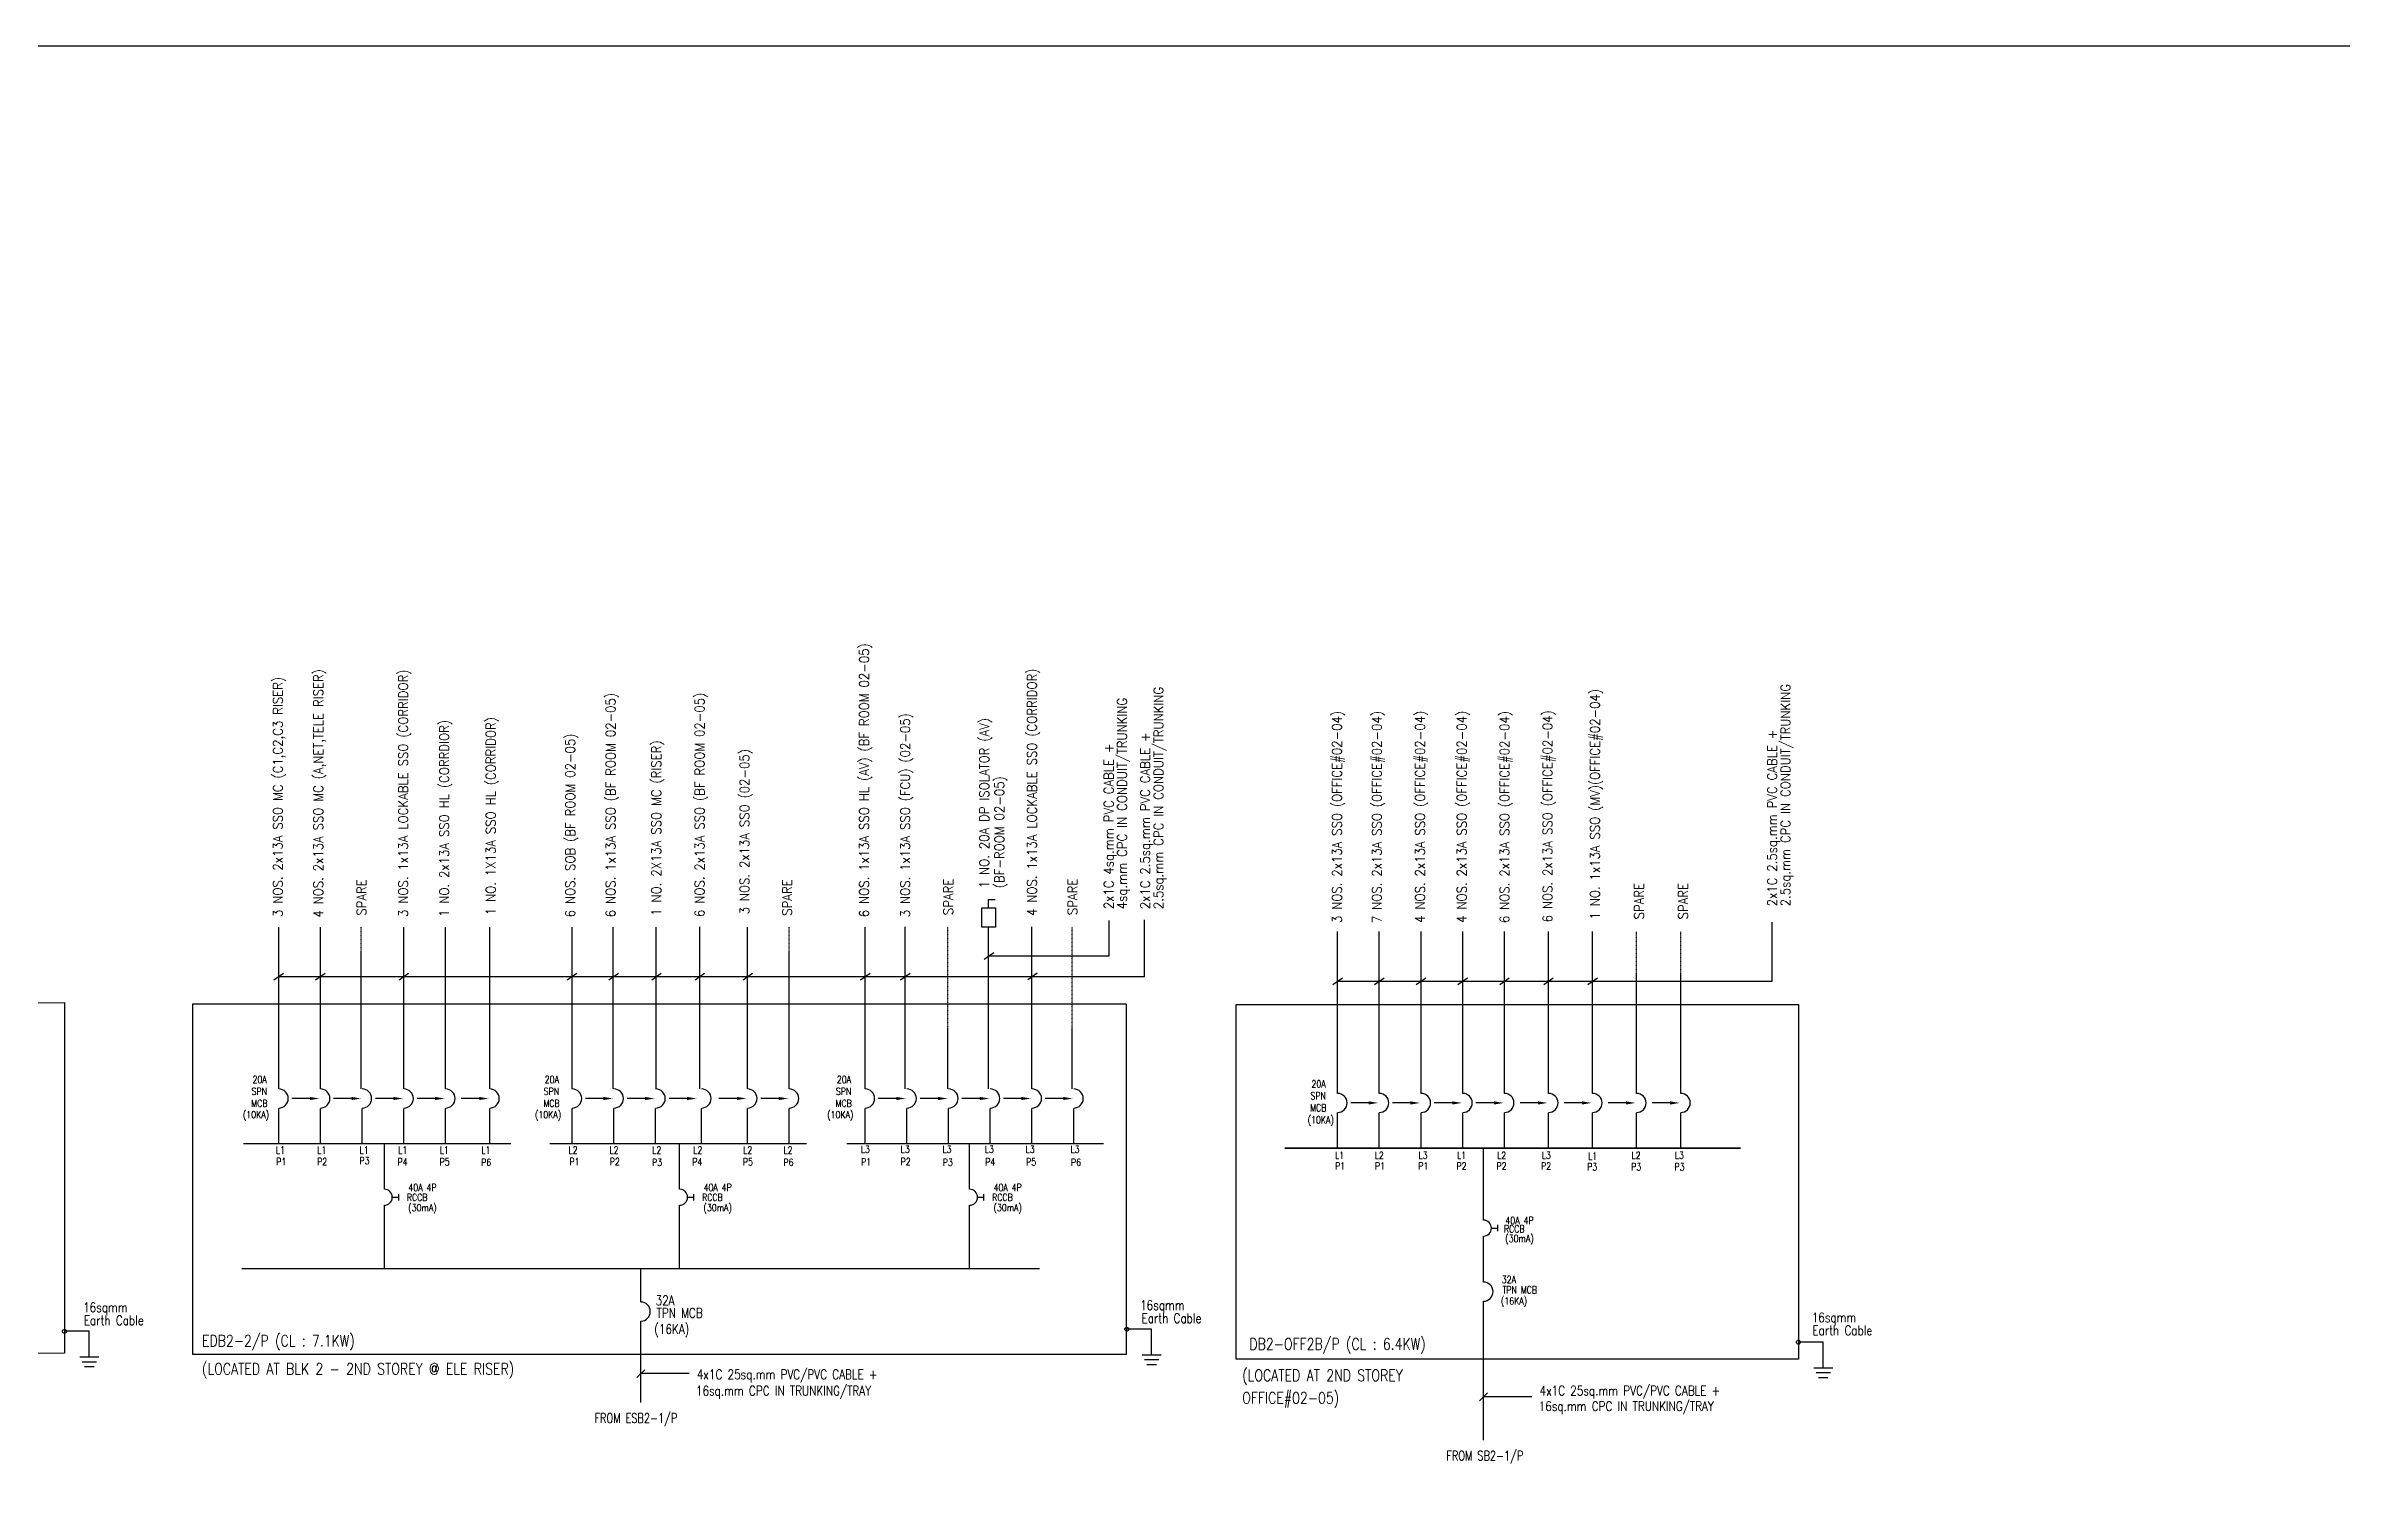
# Model space of a CAD drawing. Header units: millimetres. Extents: x 898005 to 1117654, y 253179 to 525443.
# Drawn here: x 980397 to 1052572, y 389167 to 434682 of the extents above; entities that cross this region are included whole.
import ezdxf
from ezdxf.enums import TextEntityAlignment as Align

# ---------------------------------------------------------------- set-up
doc = ezdxf.new("R2010")
doc.units = ezdxf.units.MM
doc.header["$LTSCALE"] = 0.01
doc.linetypes.add('DASHED', pattern=[19.05, 12.7, -6.35])
doc.linetypes.add('{ -E- }', pattern=[0])
doc.layers.add('E-_ELEC----_E-', color=3, linetype='Continuous')
doc.styles.add('100', font='romans.shx', dxfattribs={"width": 0.8, "height": 250})
doc.styles.add('A2', font='SIMPLEX.shx', dxfattribs={"width": 0.95, "height": 190})
doc.styles.add('PwNote', font='Romans.shx', dxfattribs={"width": 0.75, "bigfont": 'Special.shx'})
doc.styles.add('ROMANS', font='romans', dxfattribs={"width": 0.75})

# ---------------------------------------------------------------- blocks, each defined once
blk = doc.blocks.new('20A ISO')
at = {"color": 7}
blk.add_lwpolyline([(1003960, 407593), (1003960, 407853), (1004166, 407853)], dxfattribs=at)
blk.add_lwpolyline([(1003747, 407593), (1004173, 407593), (1004173, 406990), (1003747, 406990)], close=True, dxfattribs=at)

msp = doc.modelspace()

# ---------------------------------------------------------------- linework, layer by layer
at = {"linetype": '{ -E- }'}
for p, q in [((987713, 401900), (987713, 406990)), ((989024, 401900), (989024, 406990)), ((991648, 401900), (991648, 406990)), ((992959, 401900), (992959, 406990)), ((994347, 401900), (994347, 406990)), ((996935, 401900), (996935, 406990)), ((998228, 401900), (998228, 406990)), ((999579, 401900), (999579, 406990)), ((1000951, 401903), (1000951, 406993)), ((1002449, 401900), (1002449, 406990)), ((1006146, 401900), (1006146, 406990)), ((1007404, 401905), (1007404, 406995)), ((1010027, 401905), (1010027, 406995)), ((1011382, 401905), (1011382, 406995)), ((1020997, 401761), (1020997, 406851)), ((1022308, 401761), (1022308, 406851)), ((1023620, 401761), (1023620, 406851)), ((1024932, 401761), (1024932, 406851)), ((1026243, 401761), (1026243, 406851)), ((1027628, 401761), (1027628, 406851)), ((1029013, 401761), (1029013, 406851)), ((999095, 395205), (999095, 396251)), ((981760, 394283), (980981, 394283)), ((999095, 392045), (999095, 394604)), ((1015152, 394349), (1014373, 394349)), ((1036263, 393942), (1035484, 393942))]:
    msp.add_line(p, q, dxfattribs=at)
at = {"linetype": 'DASHED', "ltscale": 20}
for p, q in [((990302, 401900), (990302, 406990)), ((1003764, 401900), (1003764, 406990)), ((1008746, 401905), (1008746, 406995)), ((1012650, 401905), (1012650, 406995)), ((1030397, 401761), (1030397, 406851)), ((1031782, 401761), (1031782, 406851))]:
    msp.add_line(p, q, dxfattribs=at)
for p, q in [((1009890, 405974), (1010192, 406184)), ((987562, 405326), (987864, 405535)), ((988874, 405326), (989175, 405535)), ((991497, 405326), (991798, 405535)), ((996784, 405326), (997086, 405535)), ((998089, 405334), (998390, 405543)), ((999440, 405334), (999741, 405543)), ((1000801, 405334), (1001102, 405543)), ((1002310, 405334), (1002611, 405543)), ((1006001, 405330), (1006302, 405539)), ((1007258, 405330), (1007560, 405539)), ((1011257, 405343), (1011558, 405552)), ((1020846, 405187), (1021148, 405396)), ((1022158, 405187), (1022459, 405396)), ((1023469, 405187), (1023771, 405396)), ((1024781, 405187), (1025082, 405396)), ((1026093, 405187), (1026394, 405396)), ((1027477, 405187), (1027779, 405396)), ((1028862, 405187), (1029163, 405396)), ((988693, 401600), (988129, 401600)), ((990005, 401600), (989440, 401600)), ((991317, 401600), (990752, 401600)), ((992628, 401600), (992064, 401600)), ((994016, 401600), (993451, 401600)), ((997920, 401600), (997355, 401600)), ((999232, 401600), (998667, 401600)), ((1000552, 401600), (999987, 401600)), ((1002118, 401600), (1001553, 401600)), ((1003429, 401600), (1002865, 401600)), ((1007126, 401600), (1006562, 401600)), ((1008438, 401600), (1007873, 401600)), ((1009750, 401600), (1009185, 401600)), ((1011061, 401600), (1010497, 401600)), ((1012373, 401600), (1011808, 401600)), ((1021977, 401461), (1021413, 401461)), ((1023289, 401461), (1022724, 401461)), ((1024601, 401461), (1024036, 401461)), ((1025912, 401461), (1025348, 401461)), ((1027297, 401461), (1026732, 401461)), ((1028682, 401461), (1028117, 401461)), ((1030066, 401461), (1029502, 401461)), ((1031451, 401461), (1030886, 401461)), ((987713, 400181), (987713, 401288)), ((989024, 400181), (989024, 401288)), ((990336, 400181), (990336, 401288)), ((991648, 400181), (991648, 401288)), ((992959, 400181), (992959, 401288)), ((994347, 400181), (994347, 401288)), ((996939, 400181), (996939, 401288)), ((998251, 400181), (998251, 401288)), ((999563, 400181), (999563, 401288)), ((1001005, 400181), (1001005, 401288)), ((1002449, 400181), (1002449, 401288)), ((1003761, 400181), (1003761, 401288)), ((1006146, 400181), (1006146, 401288)), ((1007457, 400181), (1007457, 401288)), ((1008769, 400181), (1008769, 401288)), ((1010081, 400181), (1010081, 401288)), ((1011392, 400181), (1011392, 401288)), ((1012704, 400181), (1012704, 401288)), ((1020997, 400042), (1020997, 401149)), ((1022308, 400042), (1022308, 401149)), ((1023620, 400042), (1023620, 401149)), ((1024932, 400042), (1024932, 401149)), ((1026243, 400042), (1026243, 401149)), ((1027628, 400042), (1027628, 401149)), ((1029013, 400042), (1029013, 401149)), ((1030397, 400042), (1030397, 401149)), ((1031782, 400042), (1031782, 401149)), ((991035, 398746), (991035, 400181)), ((1000315, 398746), (1000315, 400181)), ((1009431, 398746), (1009431, 400181)), ((1025585, 397776), (1025585, 400042)), ((991285, 398496), (991485, 398496)), ((991485, 398396), (991485, 398596)), ((1000565, 398496), (1000765, 398496)), ((1000765, 398396), (1000765, 398596)), ((1009681, 398496), (1009881, 398496)), ((1009881, 398396), (1009881, 398596)), ((991035, 396251), (991035, 398246)), ((1000315, 396251), (1000315, 398246)), ((1009431, 396251), (1009431, 398246)), ((1025585, 395829), (1025585, 397276)), ((1025835, 397526), (1026035, 397526)), ((1026035, 397426), (1026035, 397626)), ((1025585, 390864), (1025585, 395229)), ((981760, 393476), (981760, 394283)), ((1015152, 393542), (1015152, 394349)), ((981460, 393476), (982060, 393476)), ((1014852, 393542), (1015452, 393542)), ((1014927, 393392), (1015377, 393392)), ((1036263, 393135), (1036263, 393942)), ((981535, 393326), (981985, 393326)), ((981610, 393176), (981910, 393176)), ((998970, 392827), (999220, 393077)), ((1000614, 392952), (999095, 392952)), ((1015002, 393242), (1015302, 393242)), ((1035963, 393135), (1036563, 393135)), ((1036038, 392985), (1036488, 392985)), ((1036113, 392835), (1036413, 392835)), ((1025460, 392096), (1025710, 392346)), ((1027104, 392221), (1025585, 392221))]:
    msp.add_line(p, q)
at = {"linetype": '{ -E- }', "ltscale": 1.5}
for p, q in [((1014350, 404563), (985005, 404563)), ((1014350, 393549), (985005, 393549))]:
    msp.add_line(p, q, dxfattribs=at)
at = {"color": 2}
msp.add_lwpolyline([(898005, 434682), (1117654, 434682), (1117654, 253179), (898005, 253179)], close=True, dxfattribs=at)
at = {"linetype": '{ -E- }', "ltscale": 1.5}
for points in [[(987713, 405431), (1014930, 405431), (1014930, 407218)], [(1010041, 406079), (1013821, 406079), (1013821, 407192)], [(985005, 404563), (985005, 393549)], [(1014350, 404563), (1014350, 393549)]]:
    msp.add_lwpolyline(points, dxfattribs=at)
at = {"linetype": '{ -E- }'}
msp.add_lwpolyline([(1020997, 405291), (1034660, 405291), (1034660, 407139)], dxfattribs=at)
msp.add_lwpolyline([(1017815, 404550), (1035484, 404550), (1035484, 393410), (1017815, 393410)], close=True, dxfattribs=at)
at = {"const_width": 50}
for points in [[(986599, 400181), (995019, 400181)], [(996235, 400181), (1004309, 400181)], [(1005567, 400181), (1013641, 400181)], [(1019332, 400042), (1033672, 400042)], [(986552, 396251), (1011638, 396251)]]:
    msp.add_lwpolyline(points, dxfattribs=at)
for centre in [(980981, 394283), (1014373, 394349), (1035484, 393942)]:
    msp.add_circle(centre, 63.8)
for centre, radius in [((987713, 401600), 300), ((989024, 401600), 300), ((990336, 401600), 300), ((991648, 401600), 300), ((992959, 401600), 300), ((994347, 401600), 300), ((996939, 401600), 300), ((998251, 401600), 300), ((999563, 401600), 300), ((1001005, 401600), 300), ((1002449, 401600), 300), ((1003761, 401600), 300), ((1006146, 401600), 300), ((1007457, 401600), 300), ((1008769, 401600), 300), ((1010081, 401600), 300), ((1011392, 401600), 300), ((1012704, 401600), 300), ((1020997, 401461), 300), ((1022308, 401461), 300), ((1023620, 401461), 300), ((1024932, 401461), 300), ((1026243, 401461), 300), ((1027628, 401461), 300), ((1029013, 401461), 300), ((1030397, 401461), 300), ((1031782, 401461), 300), ((991035, 398496), 250), ((1000315, 398496), 250), ((1009431, 398496), 250), ((1025585, 397526), 250), ((1025585, 395529), 300), ((999095, 394904), 300)]:
    msp.add_arc(centre, radius, 270, 90)
for points in [[(988693, 401650), (988993, 401600), (988693, 401550)], [(990005, 401650), (990305, 401600), (990005, 401550)], [(991317, 401650), (991617, 401600), (991317, 401550)], [(992628, 401650), (992928, 401600), (992628, 401550)], [(994016, 401650), (994316, 401600), (994016, 401550)], [(997920, 401650), (998220, 401600), (997920, 401550)], [(999232, 401650), (999532, 401600), (999232, 401550)], [(1000552, 401650), (1000852, 401600), (1000552, 401550)], [(1002118, 401650), (1002418, 401600), (1002118, 401550)], [(1003429, 401650), (1003729, 401600), (1003429, 401550)], [(1007126, 401650), (1007426, 401600), (1007126, 401550)], [(1008438, 401650), (1008738, 401600), (1008438, 401550)], [(1009750, 401650), (1010050, 401600), (1009750, 401550)], [(1011061, 401650), (1011361, 401600), (1011061, 401550)], [(1012373, 401650), (1012673, 401600), (1012373, 401550)], [(1021977, 401511), (1022277, 401461), (1021977, 401411)], [(1023289, 401511), (1023589, 401461), (1023289, 401411)], [(1024601, 401511), (1024901, 401461), (1024601, 401411)], [(1025912, 401511), (1026212, 401461), (1025912, 401411)], [(1027297, 401511), (1027597, 401461), (1027297, 401411)], [(1028682, 401511), (1028982, 401461), (1028682, 401411)], [(1030066, 401511), (1030366, 401461), (1030066, 401411)], [(1031451, 401511), (1031751, 401461), (1031451, 401411)]]:
    msp.add_solid(points)
at = {"layer": 'E-_ELEC----_E-', "color": 7}
msp.add_lwpolyline([(949127, 404563), (980981, 404621), (980981, 393600), (949127, 393542)], close=True, dxfattribs=at)

# ---------------------------------------------------------------- block references
at = {"layer": 'E-_ELEC----_E-'}
msp.add_blockref('20A ISO', (6067, 0), dxfattribs=at)

# ---------------------------------------------------------------- texts
for s, height, rotation, style, width, p in [('6 NOS. 1x13A SSO HL (AV) (BF ROOM 02-05) ', 300, 90, 'A2', 0.9, (1006264, 407297)), ('4 NOS. 2x13A SSO MC (A,NET,TELE RISER) ', 300, 90, 'A2', 0.9, (989108, 407283)), ('3 NOS. 1x13A LOCKABLE SSO (CORRIDOR) ', 300, 90, 'A2', 0.9, (991776, 407305)), ('4 NOS. 1x13A LOCKABLE SSO (CORRIDOR) ', 300, 90, 'A2', 0.9, (1011540, 407336)), ('3 NOS. 2x13A SSO MC (C1,C2,C3 RISER)', 300, 90, 'A2', 0.9, (987835, 407305)), ('6 NOS. 1x13A SSO (BF ROOM 02-05) ', 300, 90, 'A2', 0.9, (998298, 407297)), ('6 NOS. 2x13A SSO (BF ROOM 02-05) ', 300, 90, 'A2', 0.9, (1001095, 407305)), ('2.5sq.mm CPC IN CONDUIT/TRUNKING', 300, 90, 'A2', 0.9, (1015517, 407550)), ('1 NO. 1x13A SSO (MV)(OFFICE#02-04)', 300, 90, 'A2', 0.9, (1029238, 407227)), ('2.5sq.mm CPC IN CONDUIT/TRUNKING', 300, 90, 'A2', 0.9, (1035226, 407638)), ('3 NOS. 1x13A SSO (FCU) (02-05) ', 300, 90, 'A2', 0.9, (1007556, 407297)), ('4sq.mm CPC IN CONDUIT/TRUNKING', 300, 90, 'A2', 0.9, (1014372, 407550)), ('3 NOS. 2x13A SSO (OFFICE#02-04) ', 300, 90, 'A2', 0.9, (1021128, 407114)), ('7 NOS. 2x13A SSO (OFFICE#02-04) ', 300, 90, 'A2', 0.9, (1022381, 407111)), ('4 NOS. 2x13A SSO (OFFICE#02-04) ', 300, 90, 'A2', 0.9, (1023739, 407120)), ('4 NOS. 2x13A SSO (OFFICE#02-04) ', 300, 90, 'A2', 0.9, (1025050, 407120)), ('6 NOS. 2x13A SSO (OFFICE#02-04) ', 300, 90, 'A2', 0.9, (1026396, 407111)), ('6 NOS. 2x13A SSO (OFFICE#02-04) ', 300, 90, 'A2', 0.9, (1027747, 407136)), ('1 NO. 2x13A SSO HL (CORRDIOR)   ', 300, 90, 'A2', 0.9, (993066, 407305)), ('1 NO. 1X13A SSO HL (CORRIDOR)', 300, 90, 'A2', 0.9, (994528, 407362)), ('6 NOS. SOB (BF ROOM 02-05) ', 300, 90, 'A2', 0.9, (997028, 407294)), ('1 NO. 20A DP ISOLATOR (AV)', 300, 90, 'A2', 0.9, (1010041, 408209)), ('2x1C 2.5sq.mm PVC CABLE +', 300, 90, 'A2', 0.9, (1015098, 407550)), ('2x1C 2.5sq.mm PVC CABLE +', 300, 90, 'A2', 0.9, (1034807, 407638)), ('1 NO. 2X13A SSO MC (RISER)', 300, 90, 'A2', 0.9, (999732, 407344)), ('3 NOS. 2x13A SSO (02-05)', 300, 90, 'A2', 0.9, (1002505, 407386)), ('2x1C 4sq.mm PVC CABLE +', 300, 90, 'A2', 0.9, (1013953, 407550)), ('(BF-ROOM 02-05)', 300, 90, 'A2', 0.9, (1010516, 408209)), ('SPARE', 300, 90, 'A2', 0.9, (990467, 407344)), ('SPARE', 300, 90, 'A2', 0.9, (1003847, 407341)), ('SPARE', 300, 90, 'A2', 0.9, (1008911, 407362)), ('SPARE', 300, 90, 'A2', 0.9, (1012815, 407362)), ('SPARE', 300, 90, 'A2', 0.9, (1030623, 407227)), ('SPARE', 300, 90, 'A2', 0.9, (1032008, 407227)), ('(10KA)', 225, 360, '100', 0.8, (986587, 400978)), ('(10KA)', 225, 360, '100', 0.8, (995770, 400978)), ('(10KA)', 225, 360, '100', 0.8, (1004954, 400978)), ('4x1C 25sq.mm PVC/PVC CABLE +', 300, 360, 'PwNote', 0.8, (1000856, 392779)), ('16sq.mm CPC IN TRUNKING/TRAY', 300, 360, 'PwNote', 0.8, (1000830, 392264)), ('4x1C 25sq.mm PVC/PVC CABLE +', 300, 360, 'PwNote', 0.8, (1027346, 392269)), ('16sq.mm CPC IN TRUNKING/TRAY', 300, 360, 'PwNote', 0.8, (1027320, 391779))]:
    msp.add_text(s, height=height, rotation=rotation, dxfattribs=dict(style=style, width=width)).set_placement(p)
for s, height, style, width, p in [('20A', 225, '100', 0.8, (986893, 402086)), ('20A', 225, '100', 0.8, (996075, 402086)), ('20A', 225, '100', 0.8, (1005259, 402086)), ('20A', 225, '100', 0.8, (1020177, 401946)), ('MCB', 225, '100', 0.8, (986853, 401336)), ('SPN', 225, '100', 0.8, (986861, 401711)), ('SPN', 225, '100', 0.8, (996043, 401711)), ('MCB', 225, '100', 0.8, (996035, 401336)), ('SPN', 225, '100', 0.8, (1005227, 401711)), ('MCB', 225, '100', 0.8, (1005219, 401336)), ('SPN', 225, '100', 0.8, (1020145, 401571)), ('MCB', 225, '100', 0.8, (1020137, 401196)), ('(10KA)', 225, '100', 0.8, (1020057, 400816)), ('L1', 225, '100', 0.8, (987626, 399865, 0)), ('L1', 225, '100', 0.8, (988928, 399865, 0)), ('L1', 225, '100', 0.8, (990257, 399865, 0)), ('L1', 225, '100', 0.8, (991468, 399865, 0)), ('L1', 225, '100', 0.8, (992777, 399865, 0)), ('L1', 225, '100', 0.8, (994085, 399865, 0)), ('L2', 225, '100', 0.8, (996824, 399866, 0)), ('L2', 225, '100', 0.8, (998111, 399866, 0)), ('L2', 225, '100', 0.8, (999456, 399866, 0)), ('L2', 225, '100', 0.8, (1000745, 399866, 0)), ('L2', 225, '100', 0.8, (1002313, 399866, 0)), ('L2', 225, '100', 0.8, (1003579, 399866, 0)), ('L3', 225, '100', 0.8, (1006010, 399889, 0)), ('L3', 225, '100', 0.8, (1007264, 399889, 0)), ('L3', 225, '100', 0.8, (1008577, 399889, 0)), ('L3', 225, '100', 0.8, (1009906, 399889, 0)), ('L3', 225, '100', 0.8, (1011192, 399889, 0)), ('L3', 225, '100', 0.8, (1012602, 399889, 0)), ('L1', 225, '100', 0.8, (1020918, 399702)), ('L2', 225, '100', 0.8, (1022164, 399702)), ('L3', 225, '100', 0.8, (1023542, 399702)), ('L1', 225, '100', 0.8, (1024752, 399702)), ('L2', 225, '100', 0.8, (1026010, 399702)), ('L3', 225, '100', 0.8, (1027415, 399702)), ('L1', 225, '100', 0.8, (1028872, 399677)), ('L2', 225, '100', 0.8, (1030238, 399702)), ('L3', 225, '100', 0.8, (1031598, 399702)), ('P1', 225, '100', 0.8, (987635, 399505)), ('P2', 225, '100', 0.8, (988921, 399505)), ('P3', 225, '100', 0.8, (990253, 399536)), ('P4', 225, '100', 0.8, (991448, 399497)), ('P5', 225, '100', 0.8, (992772, 399497)), ('P6', 225, '100', 0.8, (994080, 399480)), ('P1', 225, '100', 0.8, (996853, 399505)), ('P2', 225, '100', 0.8, (998120, 399505)), ('P3', 225, '100', 0.8, (999449, 399480)), ('P4', 225, '100', 0.8, (1000714, 399497)), ('P5', 225, '100', 0.8, (1002305, 399497)), ('P6', 225, '100', 0.8, (1003578, 399480)), ('P1', 225, '100', 0.8, (1006021, 399492)), ('P2', 225, '100', 0.8, (1007263, 399505)), ('P3', 225, '100', 0.8, (1008587, 399480)), ('P4', 225, '100', 0.8, (1009925, 399497)), ('P5', 225, '100', 0.8, (1011207, 399497)), ('P6', 225, '100', 0.8, (1012618, 399480)), ('P1', 225, '100', 0.8, (1020919, 399365)), ('P1', 225, '100', 0.8, (1022173, 399365)), ('P1', 225, '100', 0.8, (1023534, 399365)), ('P2', 225, '100', 0.8, (1024736, 399365)), ('P2', 225, '100', 0.8, (1025993, 399365)), ('P2', 225, '100', 0.8, (1027395, 399365)), ('P3', 225, '100', 0.8, (1028843, 399341)), ('P3', 225, '100', 0.8, (1030226, 399341)), ('P3', 225, '100', 0.8, (1031587, 399341)), ('FROM ESB2-1/P', 300, 'PwNote', 0.75, (997640, 391405)), ('FROM SB2-1/P', 300, 'PwNote', 0.75, (1024417, 390224))]:
    msp.add_text(s, height=height, dxfattribs=dict(style=style, width=width)).set_placement(p)
at = {"width": 0.8}
for s, height, style, p in [('RCCB', 225, '100', (992067, 398494)), ('40A 4P ', 225, '100', (992295, 398803)), ('RCCB', 225, '100', (1001347, 398494)), ('40A 4P ', 225, '100', (1001575, 398803)), ('RCCB', 225, '100', (1010463, 398494)), ('40A 4P ', 225, '100', (1010691, 398803)), ('(30mA)', 225, '100', (992233, 398153)), ('(30mA)', 225, '100', (1001512, 398153)), ('(30mA)', 225, '100', (1010629, 398153)), ('40A 4P ', 225, '100', (1026779, 397766)), ('RCCB', 225, '100', (1026551, 397502)), ('(30mA)', 225, '100', (1026716, 397184)), ('32A ', 225, '100', (1026444, 395909)), ('TPN MCB', 225, '100', (1026723, 395586)), ('16sqmm ', 300, 'ROMANS', (982348, 394986)), ('32A ', 300, 'PwNote', (999941, 395254)), ('TPN MCB', 300, 'PwNote', (1000318, 394859)), ('16sqmm ', 300, 'ROMANS', (1015573, 395052)), ('Earth Cable', 300, 'ROMANS', (1015776, 394694)), ('(16KA)', 225, '100', (1026544, 395222)), ('16sqmm ', 300, 'ROMANS', (1036684, 394668)), ('Earth Cable', 300, 'ROMANS', (982528, 394628)), ('(16KA)', 300, 'PwNote', (1000070, 394331)), ('Earth Cable', 300, 'ROMANS', (1036864, 394313))]:
    msp.add_text(s, height=height, dxfattribs=dict(at, style=style)).set_placement(p, align=Align.MIDDLE)
at = {"ltscale": 1.5, "style": 'PwNote', "width": 0.8}
for s, p in [('EDB2-2/P (CL : 7.1KW)', (985303, 393805)), ('DB2-OFF2B/P (CL : 6.4KW)', (1018225, 393704)), ('(LOCATED AT BLK 2 - 2ND STOREY @ ELE RISER)', (985303, 392923)), ('(LOCATED AT 2ND STOREY', (1018000, 392720)), ('OFFICE#02-05)', (1018000, 392010))]:
    msp.add_text(s, height=360, dxfattribs=at).set_placement(p)

doc.saveas('drawing.dxf')
